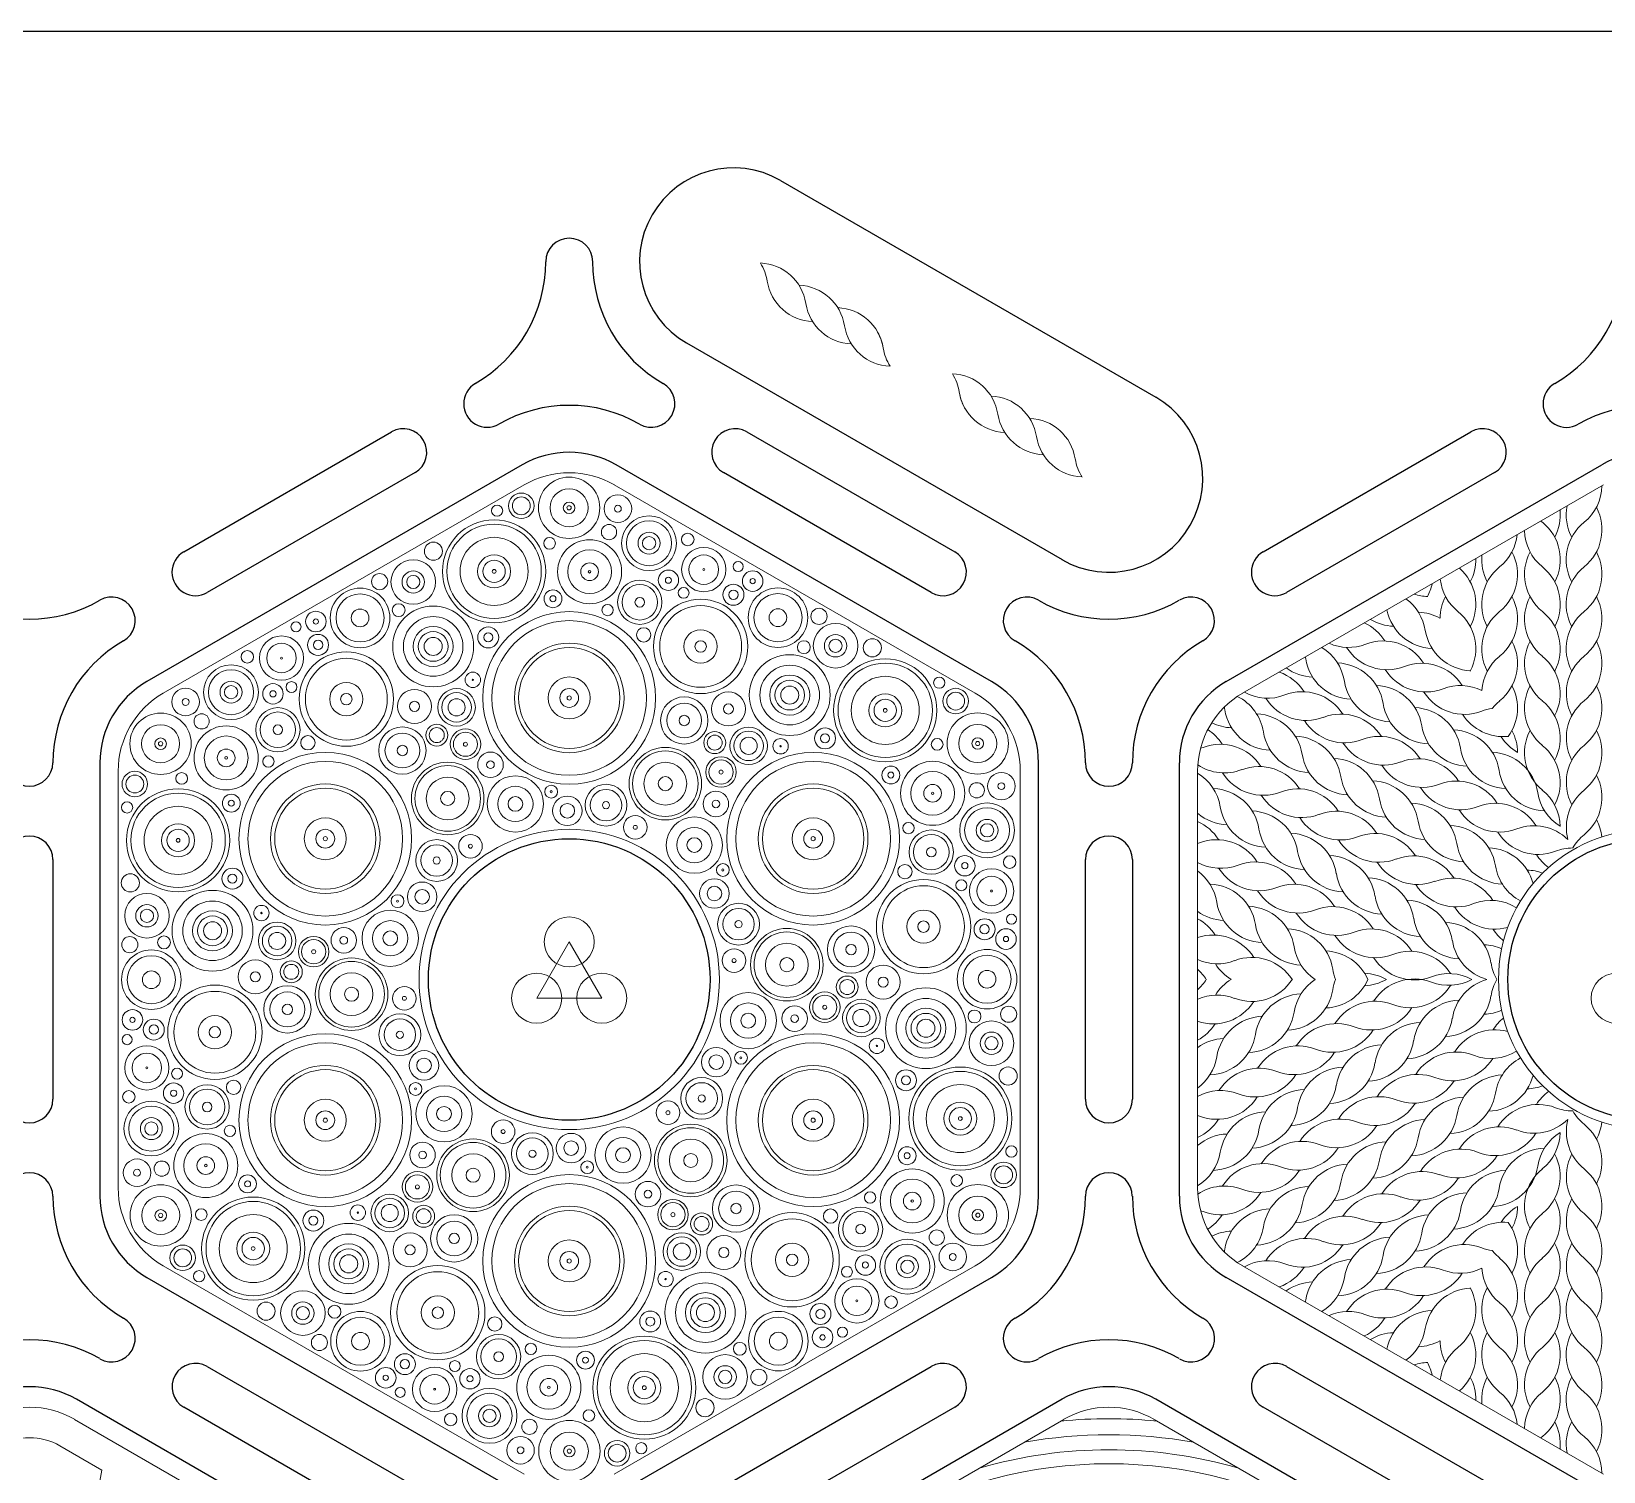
# Model space of a CAD drawing. Header units: millimetres. Extents: x -446 to 815, y -612 to 225.
# Drawn here: x -43 to 82.6, y 110.1 to 225.2 of the extents above; entities that cross this region are included whole.
import ezdxf

# ---------------------------------------------------------------- set-up
doc = ezdxf.new("R2010")
doc.units = ezdxf.units.MM
doc.layers.get('0').update_dxf_attribs({"color": 1, "true_color": 0xff0000})
doc.layers.add('Vector Engrave', color=5, linetype='Continuous', lineweight=0, true_color=0x0000ff)

msp = doc.modelspace()

# ---------------------------------------------------------------- linework, layer by layer
for p, q in [((112.68, 225.17), (-112.68, 225.17)), ((16.88, 213.26), (46.87, 195.94)), ((9.38, 200.27), (39.38, 182.95)), ((-30.8, 183.57), (-14.2, 193.15)), ((14.2, 193.15), (30.8, 183.57)), ((55.45, 183.57), (72.05, 193.15)), ((-3.75, 190.53), (-33.75, 173.21)), ((-12.32, 189.9), (-28.93, 180.32)), ((33.75, 173.21), (3.75, 190.53)), ((28.93, 180.32), (12.32, 189.9)), ((52.5, 173.21), (82.5, 190.53)), ((73.93, 189.9), (57.32, 180.32)), ((-37.5, 166.71), (-37.5, 132.07)), ((37.5, 132.07), (37.5, 166.71)), ((48.75, 132.07), (48.75, 166.71)), ((-41.25, 158.97), (-41.25, 139.81)), ((41.25, 139.81), (41.25, 158.97)), ((45, 158.97), (45, 139.81)), ((-33.75, 125.57), (-3.75, 108.25)), ((3.75, 108.25), (33.75, 125.57)), ((82.5, 108.25), (52.5, 125.57)), ((-28.93, 118.46), (-12.32, 108.87)), ((12.32, 108.87), (28.93, 118.46)), ((57.32, 118.46), (73.93, 108.87)), ((-9.37, 98.51), (-39.38, 115.83)), ((39.38, 115.83), (9.38, 98.51)), ((76.88, 98.51), (46.87, 115.83)), ((-14.2, 105.63), (-30.8, 115.21)), ((30.8, 115.21), (14.2, 105.63)), ((72.05, 105.63), (55.45, 115.21))]:
    msp.add_line(p, q)
for centre in [(0, 149.39), (86.25, 149.39)]:
    msp.add_circle(centre, 11.25)
for centre, radius, start, end in [((13.12, 206.76), 7.5, 60, 240), ((0, 206.76), 1.88, 0, 180), ((-13.13, 206.76), 11.25, 300, 0), ((13.12, 206.76), 11.25, 180, 240), ((73.12, 206.76), 11.25, 300, 0), ((-6.56, 195.4), 1.87, 120, 300), ((6.56, 195.4), 1.88, 240, 60), ((79.69, 195.4), 1.88, 120, 300), ((0, 184.03), 11.25, 60, 120), ((43.12, 189.44), 7.5, 240, 60), ((86.25, 184.03), 11.25, 60, 120), ((-13.26, 191.53), 1.88, 300, 120), ((13.26, 191.53), 1.88, 60, 240), ((72.99, 191.53), 1.88, 300, 120), ((0, 184.03), 7.5, 60, 120), ((86.25, 184.03), 7.5, 60, 120), ((-29.86, 181.94), 1.88, 120, 300), ((29.86, 181.94), 1.88, 240, 60), ((56.39, 181.94), 1.88, 120, 300), ((-43.13, 189.44), 11.25, 240, 300), ((-36.56, 178.08), 1.88, 300, 120), ((36.56, 178.08), 1.88, 60, 240), ((43.12, 189.44), 11.25, 240, 300), ((49.69, 178.08), 1.87, 300, 120), ((-30, 166.71), 11.25, 120, 180), ((30, 166.71), 11.25, 0, 60), ((56.25, 166.71), 11.25, 120, 180), ((-30, 166.71), 7.5, 120, 180), ((30, 166.71), 7.5, 0, 60), ((56.25, 166.71), 7.5, 120, 180), ((-43.13, 166.71), 1.87, 180, 0), ((43.12, 166.71), 1.88, 180, 0), ((-43.13, 158.97), 1.88, 0, 180), ((43.12, 158.97), 1.88, 0, 180), ((-43.13, 139.81), 1.88, 180, 0), ((43.12, 139.81), 1.88, 180, 0), ((-43.13, 132.07), 1.87, 0, 180), ((43.12, 132.07), 1.87, 0, 180), ((-30, 132.07), 11.25, 180, 240), ((-30, 132.07), 7.5, 180, 240), ((30, 132.07), 7.5, 300, 0), ((30, 132.07), 11.25, 300, 0), ((56.25, 132.07), 11.25, 180, 240), ((56.25, 132.07), 7.5, 180, 240), ((-36.56, 120.7), 1.88, 240, 60), ((36.56, 120.7), 1.88, 120, 300), ((49.69, 120.7), 1.88, 240, 60), ((-43.13, 109.34), 11.25, 60, 120), ((43.12, 109.34), 11.25, 60, 120), ((-29.86, 116.83), 1.88, 60, 240), ((29.86, 116.83), 1.88, 300, 120), ((56.39, 116.83), 1.88, 60, 240), ((-43.13, 109.34), 7.5, 60, 120), ((43.12, 109.34), 7.5, 60, 120)]:
    msp.add_arc(centre, radius, start, end)
at = {"layer": 'Vector Engrave'}
for p, q in [((-32.44, 172.28), (-3.6, 188.92)), ((3.6, 188.92), (32.44, 172.28)), ((82.65, 188.92), (53.81, 172.28)), ((-36.04, 132.74), (-36.04, 166.04)), ((36.04, 166.04), (36.04, 132.74)), ((50.21, 166.04), (50.21, 132.74)), ((0, 152.39), (-2.6, 147.89)), ((2.6, 147.89), (0, 152.39)), ((-2.6, 147.89), (2.6, 147.89)), ((-3.6, 109.86), (-32.44, 126.5)), ((32.44, 126.5), (3.6, 109.86)), ((53.81, 126.5), (82.65, 109.86)), ((-39.52, 114.23), (-10.69, 97.58)), ((10.69, 97.58), (39.52, 114.23)), ((46.73, 114.23), (75.56, 97.58)), ((-37.35, 110.17), (-40.69, 112.1)), ((-38.22, 105.21), (-37.35, 110.17))]:
    msp.add_line(p, q, dxfattribs=at)
for centre, radius in [((-0.01, 187.09), 2.45), ((-0.01, 187.09), 1.52), ((-5.76, 186.86), 0.45), ((-3.83, 187.25), 1.02), ((-3.83, 187.25), 0.713), ((-0.01, 187.09), 0.461), ((-0.01, 187.09), 0.169), ((3.89, 187.02), 1.1), ((3.89, 187.02), 0.274), ((-6, 182.01), 4.12), ((6.38, 184.26), 2.19), ((6.38, 184.26), 1.8), ((-6, 182.01), 3.77), ((-6, 182.01), 2.72), ((-1.57, 184.25), 0.467), ((3.18, 185.15), 0.609), ((6.38, 184.26), 0.877), ((6.38, 184.26), 0.53), ((9.47, 184.56), 0.501), ((-10.85, 183.62), 0.726), ((1.63, 181.98), 2.56), ((1.63, 181.98), 1.75), ((10.75, 182.15), 1.77), ((-12.46, 181.16), 1.78), ((-6, 182.01), 1.32), ((-6, 182.01), 0.89), ((-6, 182.01), 0.15), ((1.63, 181.98), 0.707), ((10.75, 182.15), 1.18), ((10.75, 182.15), 0.0766), ((13.5, 182.39), 0.403), ((-15.15, 181.19), 0.645), ((-12.46, 181.16), 0.894), ((-12.46, 181.16), 0.528), ((1.63, 181.98), 0.103), ((5.64, 179.54), 1.77), ((5.64, 179.54), 1.42), ((7.93, 181.3), 0.814), ((7.93, 181.3), 0.247), ((13.12, 180.14), 0.839), ((14.66, 181.23), 0.822), ((14.66, 181.23), 0.209), ((-16.71, 178.29), 2.38), ((-16.71, 178.29), 1.92), ((-1.3, 179.82), 0.714), ((-1.3, 179.82), 0.241), ((5.64, 179.54), 0.384), ((10.5, 176.01), 3.77), ((9.14, 180.29), 0.436), ((13.12, 180.14), 0.375), ((16.68, 178.31), 2.38), ((16.68, 178.31), 1.92), ((-20.24, 178), 0.822), ((-16.71, 178.29), 0.709), ((-13.63, 178.91), 0.514), ((-10.87, 176.01), 3.23), ((-10.87, 176.01), 2.38), ((0, 171.89), 6.9), ((3.07, 178.92), 0.453), ((10.5, 176.01), 3.27), ((16.68, 178.31), 0.709), ((19.96, 178.41), 0.645), ((-21.83, 177.58), 0.403), ((-20.24, 178), 0.209), ((-10.87, 176.01), 1.6), ((-10.87, 176.01), 1.19), ((-6.47, 176.73), 0.837), ((0, 171.89), 6.18), ((5.95, 176.93), 0.573), ((10.5, 176.01), 1.33), ((21.28, 176.06), 1.78), ((-22.99, 175.08), 1.77), ((-22.99, 175.08), 1.18), ((-20.07, 176.13), 0.839), ((-20.07, 176.13), 0.375), ((-10.87, 176.01), 0.722), ((-6.47, 176.73), 0.36), ((0, 171.89), 4.38), ((0, 171.89), 4.04), ((10.5, 176.01), 0.458), ((18.75, 175.95), 0.514), ((21.28, 176.06), 0.894), ((21.28, 176.06), 0.528), ((24.22, 175.9), 0.726), ((-25.72, 175.18), 0.501), ((-22.99, 175.08), 0.0766), ((-17.81, 171.8), 3.77), ((-17.81, 171.8), 3.27), ((17.62, 172.12), 3.23), ((25.25, 170.9), 4.12), ((25.25, 170.9), 3.77), ((-27.02, 172.35), 2.19), ((-27.02, 172.35), 1.8), ((-7.7, 173.34), 0.614), ((-7.7, 173.34), 0.0555), ((0, 171.89), 1.68), ((17.62, 172.12), 2.38), ((17.62, 172.12), 1.6), ((25.25, 170.9), 2.72), ((29.57, 173.11), 0.45), ((-30.65, 171.57), 1.1), ((-27.02, 172.35), 0.877), ((-27.02, 172.35), 0.53), ((-23.67, 172.22), 0.814), ((-23.67, 172.22), 0.247), ((-22.19, 172.76), 0.436), ((-17.81, 171.8), 1.33), ((-17.81, 171.8), 0.458), ((-12.36, 171.22), 1.36), ((-9, 171.14), 1.5), ((-9, 171.14), 1.18), ((0, 171.89), 0.75), ((12.72, 171.01), 1.36), ((17.62, 172.12), 1.19), ((17.62, 172.12), 0.722), ((25.25, 170.9), 1.32), ((30.88, 171.64), 1.02), ((30.88, 171.64), 0.713), ((-30.65, 171.57), 0.274), ((-23.28, 169.35), 1.77), ((-12.36, 171.22), 0.404), ((-9, 171.14), 0.685), ((0, 171.89), 0.168), ((9.19, 170.09), 1.89), ((9.19, 170.09), 1.39), ((12.72, 171.01), 0.404), ((25.25, 170.9), 0.89), ((25.25, 170.9), 0.15), ((-32.65, 168.23), 2.45), ((-32.65, 168.23), 1.52), ((-29.37, 170.02), 0.609), ((-27.41, 167.1), 2.56), ((-23.28, 169.35), 1.42), ((-23.28, 169.35), 0.384), ((-13.33, 167.69), 1.89), ((-10.58, 168.92), 0.878), ((9.19, 170.09), 0.416), ((32.64, 168.25), 2.45), ((32.64, 168.25), 1.52), ((-32.65, 168.23), 0.461), ((-32.65, 168.23), 0.169), ((-27.41, 167.1), 1.75), ((-20.88, 168.31), 0.573), ((-13.33, 167.69), 1.39), ((-10.58, 168.92), 0.597), ((-8.29, 168.19), 1.22), ((-8.29, 168.19), 0.964), ((-8.29, 168.19), 0.161), ((11.63, 168.32), 0.878), ((11.63, 168.32), 0.597), ((14.34, 168.06), 1.5), ((14.34, 168.06), 1.18), ((14.34, 168.06), 0.685), ((16.89, 168.03), 0.614), ((20.44, 168.66), 0.837), ((20.44, 168.66), 0.36), ((29.4, 168.18), 0.467), ((32.64, 168.25), 0.461), ((32.64, 168.25), 0.169), ((-27.41, 167.1), 0.707), ((-27.41, 167.1), 0.103), ((-19.49, 160.64), 6.9), ((-24.04, 166.81), 0.453), ((-13.33, 167.69), 0.416), ((-6.29, 166.55), 1.02), ((7.68, 165.04), 2.9), ((7.68, 165.04), 2.62), ((12.13, 165.97), 1.22), ((19.49, 160.64), 6.9), ((16.89, 168.03), 0.0555), ((-34.71, 165.01), 1.02), ((-30.97, 165.46), 0.467), ((-19.49, 160.64), 6.18), ((-9.71, 163.86), 2.9), ((-9.71, 163.86), 2.62), ((-6.29, 166.55), 0.306), ((7.68, 165.04), 1.71), ((12.13, 165.97), 0.964), ((12.13, 165.97), 0.161), ((19.49, 160.64), 6.18), ((25.7, 165.73), 0.714), ((25.7, 165.73), 0.241), ((29.04, 164.27), 2.56), ((29.04, 164.27), 1.75), ((34.53, 164.84), 1.1), ((-34.71, 165.01), 0.713), ((-31.25, 160.51), 4.12), ((-19.49, 160.64), 4.38), ((-19.49, 160.64), 4.04), ((-9.71, 163.86), 1.71), ((-4.3, 163.42), 2.25), ((-4.3, 163.42), 1.41), ((-1.44, 164.4), 0.513), ((2.94, 163.32), 1.67), ((2.94, 163.32), 1.26), ((7.68, 165.04), 0.562), ((19.49, 160.64), 4.38), ((19.49, 160.64), 4.04), ((29.04, 164.27), 0.707), ((32.56, 164.51), 0.609), ((34.53, 164.84), 0.274), ((-35.33, 163.14), 0.45), ((-31.25, 160.51), 3.77), ((-27, 163.48), 0.714), ((-27, 163.48), 0.241), ((-9.71, 163.86), 0.562), ((-4.3, 163.42), 0.591), ((-1.44, 164.4), 0.0828), ((-0.15, 162.87), 1.18), ((-0.15, 162.87), 0.583), ((2.94, 163.32), 0.286), ((11.72, 163.42), 1.02), ((11.72, 163.42), 0.306), ((29.04, 164.27), 0.103), ((33.39, 161.31), 2.19), ((-31.25, 160.51), 2.72), ((-19.49, 160.64), 1.68), ((5.28, 161.55), 0.942), ((10, 160.13), 2.25), ((19.49, 160.64), 1.68), ((33.39, 161.31), 1.8), ((33.39, 161.31), 0.877), ((-31.25, 160.51), 1.32), ((-31.25, 160.51), 0.89), ((-19.49, 160.64), 0.75), ((-19.49, 160.64), 0.168), ((0, 149.39), 12), ((-7.89, 160.04), 0.942), ((5.28, 161.55), 0.158), ((10, 160.13), 1.41), ((19.49, 160.64), 0.75), ((19.49, 160.64), 0.168), ((27.11, 161.49), 0.453), ((28.93, 159.57), 1.77), ((28.93, 159.57), 1.42), ((33.39, 161.31), 0.53), ((86.25, 149.39), 12), ((-31.25, 160.51), 0.15), ((-10.59, 158.9), 1.67), ((-10.59, 158.9), 1.26), ((-7.89, 160.04), 0.158), ((10, 160.13), 0.591), ((28.93, 159.57), 0.384), ((-26.91, 157.45), 0.837), ((-10.59, 158.9), 0.286), ((12.28, 158.14), 0.513), ((26.82, 158.01), 0.573), ((31.61, 158.48), 0.814), ((31.61, 158.48), 0.247), ((35.19, 158.77), 0.501), ((-35.07, 157.11), 0.726), ((-26.91, 157.45), 0.36), ((-11.75, 156), 1.18), ((11.6, 156.26), 1.18), ((12.28, 158.14), 0.0828), ((28.31, 153.61), 3.77), ((31.33, 156.92), 0.436), ((33.75, 156.46), 1.77), ((33.75, 156.46), 1.18), ((-33.74, 154.48), 1.78), ((-28.5, 153.28), 3.23), ((-13.72, 155.65), 0.513), ((-11.75, 156), 0.583), ((11.6, 156.26), 0.583), ((28.31, 153.61), 3.27), ((33.75, 156.46), 0.0766), ((-33.74, 154.48), 0.894), ((-33.74, 154.48), 0.528), ((-28.5, 153.28), 2.38), ((-28.5, 153.28), 1.6), ((-24.59, 154.7), 0.614), ((-24.59, 154.7), 0.0555), ((-14.3, 152.68), 2.25), ((-13.72, 155.65), 0.0828), ((13.53, 153.81), 1.67), ((13.53, 153.81), 1.26), ((28.31, 153.61), 1.33), ((35.33, 154.2), 0.403), ((-28.5, 153.28), 1.19), ((-28.5, 153.28), 0.722), ((-23.34, 152.47), 1.5), ((-23.34, 152.47), 1.18), ((-18.01, 152.52), 1.02), ((-14.3, 152.68), 1.41), ((-14.3, 152.68), 0.591), ((0, 152.39), 2), ((13.53, 153.81), 0.286), ((17.39, 150.57), 2.9), ((22.52, 151.78), 1.89), ((28.31, 153.61), 0.458), ((33.19, 153.4), 0.839), ((33.19, 153.4), 0.375), ((34.9, 152.62), 0.822), ((-35.11, 152.17), 0.645), ((-32.38, 152.35), 0.514), ((-23.34, 152.47), 0.685), ((-20.42, 151.61), 1.22), ((-20.42, 151.61), 0.964), ((-18.01, 152.52), 0.306), ((17.39, 150.57), 2.62), ((17.39, 150.57), 1.71), ((22.52, 151.78), 1.39), ((22.52, 151.78), 0.416), ((34.9, 152.62), 0.209), ((-33.39, 149.37), 2.38), ((-33.39, 149.37), 1.92), ((-25.08, 149.6), 1.36), ((-22.21, 150), 0.878), ((-20.42, 151.61), 0.161), ((-17.39, 148.21), 2.9), ((-17.39, 148.21), 2.62), ((13.17, 150.9), 0.942), ((13.17, 150.9), 0.158), ((17.39, 150.57), 0.562), ((33.39, 149.41), 2.38), ((33.39, 149.41), 1.92), ((-33.39, 149.37), 0.709), ((-25.08, 149.6), 0.404), ((-22.21, 150), 0.597), ((-17.39, 148.21), 1.71), ((-2.6, 147.89), 2), ((2.6, 147.89), 2), ((22.21, 148.78), 0.878), ((25.08, 149.18), 1.36), ((25.08, 149.18), 0.404), ((33.39, 149.41), 0.709), ((83.65, 147.89), 2), ((-28.31, 145.17), 3.77), ((-28.31, 145.17), 3.27), ((-22.52, 147), 1.89), ((-22.52, 147), 1.39), ((-17.39, 148.21), 0.562), ((-13.17, 147.88), 0.942), ((14.3, 146.1), 2.25), ((20.42, 147.17), 1.22), ((22.21, 148.78), 0.597), ((28.5, 145.49), 3.23), ((-34.9, 146.16), 0.822), ((-22.52, 147), 0.416), ((-13.17, 147.88), 0.158), ((14.3, 146.1), 1.41), ((18.01, 146.26), 1.02), ((20.42, 147.17), 0.964), ((20.42, 147.17), 0.161), ((23.34, 146.31), 1.5), ((23.34, 146.31), 1.18), ((23.34, 146.31), 0.685), ((28.5, 145.49), 2.38), ((28.5, 145.49), 1.6), ((35.11, 146.61), 0.645), ((-34.9, 146.16), 0.209), ((-33.19, 145.38), 0.839), ((-33.19, 145.38), 0.375), ((-28.31, 145.17), 1.33), ((-13.53, 144.97), 1.67), ((-13.53, 144.97), 1.26), ((14.3, 146.1), 0.591), ((18.01, 146.26), 0.306), ((28.5, 145.49), 1.19), ((28.5, 145.49), 0.722), ((32.38, 146.43), 0.514), ((33.74, 144.29), 1.78), ((-35.33, 144.58), 0.403), ((-28.31, 145.17), 0.458), ((-19.49, 138.14), 6.9), ((-13.53, 144.97), 0.286), ((19.49, 138.14), 6.9), ((24.59, 144.08), 0.614), ((33.74, 144.29), 0.894), ((33.74, 144.29), 0.528), ((-33.75, 142.32), 1.77), ((-33.75, 142.32), 1.18), ((-19.49, 138.14), 6.18), ((-11.6, 142.52), 1.18), ((11.75, 142.78), 1.18), ((11.75, 142.78), 0.583), ((13.72, 143.13), 0.513), ((19.49, 138.14), 6.18), ((13.72, 143.13), 0.0828), ((24.59, 144.08), 0.0555), ((-33.75, 142.32), 0.0766), ((-31.33, 141.86), 0.436), ((-19.49, 138.14), 4.38), ((-19.49, 138.14), 4.04), ((-11.6, 142.52), 0.583), ((19.49, 138.14), 4.38), ((19.49, 138.14), 4.04), ((26.91, 141.33), 0.837), ((31.25, 138.27), 4.12), ((31.25, 138.27), 3.77), ((35.07, 141.67), 0.726), ((-31.61, 140.3), 0.814), ((-28.93, 139.2), 1.77), ((-26.82, 140.77), 0.573), ((-12.28, 140.64), 0.513), ((-12.28, 140.64), 0.0828), ((-10, 138.65), 2.25), ((10.59, 139.88), 1.67), ((10.59, 139.88), 1.26), ((26.91, 141.33), 0.36), ((31.25, 138.27), 2.72), ((-35.19, 140.01), 0.501), ((-33.39, 137.47), 2.19), ((-31.61, 140.3), 0.247), ((-28.93, 139.2), 1.42), ((-28.93, 139.2), 0.384), ((-19.49, 138.14), 1.68), ((-10, 138.65), 1.41), ((7.89, 138.74), 0.942), ((10.59, 139.88), 0.286), ((19.49, 138.14), 1.68), ((31.25, 138.27), 1.32), ((-33.39, 137.47), 1.8), ((-33.39, 137.47), 0.877), ((-19.49, 138.14), 0.75), ((-19.49, 138.14), 0.168), ((-10, 138.65), 0.591), ((7.89, 138.74), 0.158), ((19.49, 138.14), 0.75), ((19.49, 138.14), 0.168), ((31.25, 138.27), 0.89), ((31.25, 138.27), 0.15), ((-33.39, 137.47), 0.53), ((-29.04, 134.51), 2.56), ((-27.11, 137.28), 0.453), ((-5.28, 137.23), 0.942), ((-5.28, 137.23), 0.158), ((-2.94, 135.46), 1.67), ((0.15, 135.91), 1.18), ((4.3, 135.35), 2.25), ((9.71, 134.92), 2.9), ((9.71, 134.92), 2.62), ((-29.04, 134.51), 1.75), ((-11.72, 135.36), 1.02), ((-7.68, 133.74), 2.9), ((-7.68, 133.74), 2.62), ((-2.94, 135.46), 1.26), ((-2.94, 135.46), 0.286), ((0.15, 135.91), 0.583), ((4.3, 135.35), 1.41), ((4.3, 135.35), 0.591), ((9.71, 134.92), 1.71), ((27, 135.3), 0.714), ((35.33, 135.64), 0.45), ((-34.53, 133.94), 1.1), ((-32.56, 134.27), 0.609), ((-29.04, 134.51), 0.707), ((-29.04, 134.51), 0.103), ((-11.72, 135.36), 0.306), ((-7.68, 133.74), 1.71), ((1.44, 134.38), 0.513), ((1.44, 134.38), 0.0828), ((9.71, 134.92), 0.562), ((27, 135.3), 0.241), ((34.71, 133.77), 1.02), ((34.71, 133.77), 0.713), ((-34.53, 133.94), 0.274), ((-25.7, 133.05), 0.714), ((-25.7, 133.05), 0.241), ((-12.13, 132.81), 1.22), ((-12.13, 132.81), 0.964), ((-7.68, 133.74), 0.562), ((0, 126.89), 6.9), ((6.29, 132.23), 1.02), ((27.41, 131.68), 2.56), ((27.41, 131.68), 1.75), ((30.97, 133.32), 0.467), ((-32.64, 130.53), 2.45), ((-32.64, 130.53), 1.52), ((-25.25, 127.88), 4.12), ((-14.34, 130.72), 1.5), ((-14.34, 130.72), 1.18), ((-12.13, 132.81), 0.161), ((0, 126.89), 6.18), ((6.29, 132.23), 0.306), ((13.33, 131.08), 1.89), ((13.33, 131.08), 1.39), ((24.04, 131.96), 0.453), ((27.41, 131.68), 0.707), ((32.65, 130.55), 2.45), ((32.65, 130.55), 1.52), ((-32.64, 130.53), 0.461), ((-32.64, 130.53), 0.169), ((-29.4, 130.6), 0.467), ((-25.25, 127.88), 3.77), ((-20.44, 130.12), 0.837), ((-16.89, 130.75), 0.614), ((-16.89, 130.75), 0.0555), ((-14.34, 130.72), 0.685), ((-11.63, 130.46), 0.878), ((-11.63, 130.46), 0.597), ((0, 126.89), 4.38), ((0, 126.89), 4.04), ((8.29, 130.59), 1.22), ((8.29, 130.59), 0.964), ((8.29, 130.59), 0.161), ((10.58, 129.85), 0.878), ((13.33, 131.08), 0.416), ((17.81, 126.98), 3.77), ((20.88, 130.47), 0.573), ((23.28, 129.43), 1.77), ((23.28, 129.43), 1.42), ((27.41, 131.68), 0.103), ((32.65, 130.55), 0.461), ((32.65, 130.55), 0.169), ((-25.25, 127.88), 2.72), ((-17.62, 126.66), 3.23), ((-20.44, 130.12), 0.36), ((-9.19, 128.69), 1.89), ((-9.19, 128.69), 1.39), ((10.58, 129.85), 0.597), ((17.81, 126.98), 3.27), ((23.28, 129.43), 0.384), ((-30.88, 127.14), 1.02), ((-25.25, 127.88), 1.32), ((-25.25, 127.88), 0.89), ((-17.62, 126.66), 2.38), ((-17.62, 126.66), 1.6), ((-12.72, 127.77), 1.36), ((-12.72, 127.77), 0.404), ((-9.19, 128.69), 0.416), ((0, 126.89), 1.68), ((9, 127.64), 1.5), ((9, 127.64), 1.18), ((9, 127.64), 0.685), ((12.36, 127.56), 1.36), ((17.81, 126.98), 1.33), ((27.02, 126.43), 2.19), ((27.02, 126.43), 1.8), ((29.37, 128.76), 0.609), ((30.65, 127.21), 1.1), ((-30.88, 127.14), 0.713), ((-25.25, 127.88), 0.15), ((-17.62, 126.66), 1.19), ((-17.62, 126.66), 0.722), ((0, 126.89), 0.75), ((0, 126.89), 0.168), ((12.36, 127.56), 0.404), ((17.81, 126.98), 0.458), ((23.67, 126.56), 0.814), ((27.02, 126.43), 0.877), ((27.02, 126.43), 0.53), ((30.65, 127.21), 0.274), ((-29.57, 125.67), 0.45), ((-10.5, 122.76), 3.77), ((-10.5, 122.76), 3.27), ((7.7, 125.44), 0.614), ((10.88, 122.76), 3.23), ((22.19, 126.02), 0.436), ((23.67, 126.56), 0.247), ((-21.28, 122.72), 1.78), ((7.7, 125.44), 0.0555), ((10.88, 122.76), 2.38), ((10.88, 122.76), 1.6), ((22.99, 123.7), 1.77), ((22.99, 123.7), 1.18), ((-24.22, 122.88), 0.726), ((-21.28, 122.72), 0.894), ((-21.28, 122.72), 0.528), ((-18.75, 122.83), 0.514), ((-10.5, 122.76), 1.33), ((-10.5, 122.76), 0.458), ((10.88, 122.76), 1.19), ((10.88, 122.76), 0.722), ((20.07, 122.65), 0.839), ((22.99, 123.7), 0.0766), ((25.72, 123.6), 0.501), ((-16.68, 120.47), 2.38), ((-16.68, 120.47), 1.92), ((-5.95, 121.85), 0.573), ((6.47, 122.05), 0.837), ((6.47, 122.05), 0.36), ((16.71, 120.48), 2.38), ((16.71, 120.48), 1.92), ((20.07, 122.65), 0.375), ((-19.96, 120.37), 0.645), ((-16.68, 120.47), 0.709), ((-5.64, 119.24), 1.77), ((-5.64, 119.24), 1.42), ((6, 116.76), 4.12), ((16.71, 120.48), 0.709), ((20.24, 120.78), 0.822), ((20.24, 120.78), 0.209), ((21.83, 121.2), 0.403), ((-13.13, 118.64), 0.839), ((-5.64, 119.24), 0.384), ((-1.63, 116.79), 2.56), ((-3.07, 119.86), 0.453), ((1.3, 118.96), 0.714), ((6, 116.76), 3.77), ((6, 116.76), 2.72), ((12.46, 117.62), 1.78), ((13.63, 119.87), 0.514), ((-14.66, 117.55), 0.822), ((-13.13, 118.64), 0.375), ((-10.75, 116.63), 1.77), ((-9.14, 118.49), 0.436), ((-7.93, 117.47), 0.814), ((-1.63, 116.79), 1.75), ((1.3, 118.96), 0.241), ((6, 116.76), 1.32), ((12.46, 117.62), 0.894), ((12.46, 117.62), 0.528), ((15.15, 117.59), 0.645), ((-14.66, 117.55), 0.209), ((-10.75, 116.63), 1.18), ((-7.93, 117.47), 0.247), ((-1.63, 116.79), 0.707), ((-1.63, 116.79), 0.103), ((6, 116.76), 0.89), ((6, 116.76), 0.15), ((-13.5, 116.39), 0.403), ((-10.75, 116.63), 0.0766), ((-6.37, 114.51), 2.19), ((-6.37, 114.51), 1.8), ((10.85, 115.16), 0.726), ((-9.47, 114.22), 0.501), ((-6.37, 114.51), 0.877), ((-6.37, 114.51), 0.53), ((1.57, 114.53), 0.467), ((-3.18, 113.63), 0.609), ((0.01, 111.69), 2.45), ((0.01, 111.69), 1.52), ((-3.89, 111.76), 1.1), ((-3.89, 111.76), 0.274), ((0.01, 111.69), 0.461), ((0.01, 111.69), 0.169), ((3.83, 111.52), 1.02), ((3.83, 111.52), 0.713), ((5.76, 111.92), 0.45)]:
    msp.add_circle(centre, radius, dxfattribs=at)
for centre, radius, start, end in [((15.13, 202.84), 3.82, 8.7546, 87.8218), ((12.04, 204.62), 3.82, 8.7546, 32.1983), ((19.6, 205.79), 3.82, 188.7546, 267.8218), ((18.22, 201.06), 3.82, 8.7546, 87.8218), ((22.69, 204), 3.82, 188.7546, 267.8218), ((21.31, 199.27), 3.82, 8.7546, 87.8218), ((25.78, 202.22), 3.82, 188.7546, 267.8218), ((21.31, 199.27), 3.82, 8.7546, 32.1983), ((28.87, 200.44), 3.82, 188.7546, 212.1983), ((30.47, 193.99), 3.82, 8.7546, 87.8218), ((27.38, 195.77), 3.82, 8.7546, 32.1983), ((34.94, 196.93), 3.82, 188.7546, 267.8218), ((34.94, 196.93), 3.82, 188.7546, 212.1983), ((33.56, 192.2), 3.82, 8.7546, 87.8218), ((38.03, 195.15), 3.82, 188.7546, 267.8218), ((36.65, 190.42), 3.82, 8.7546, 87.8218), ((41.12, 193.37), 3.82, 188.7546, 267.8218), ((44.21, 191.58), 3.82, 188.7546, 212.1983), ((0, 182.68), 7.21, 60, 120), ((78.7, 188.91), 3.82, 308.7546, 359.0608), ((83.48, 186.52), 3.82, 169.1281, 207.8218), ((80.15, 188.91), 3.82, 228.8918, 231.2454), ((75.37, 182.95), 3.82, 332.1782, 51.2454), ((75.37, 186.52), 3.82, 332.1782, 5.9776), ((83.48, 182.95), 3.82, 128.7546, 207.8218), ((78.7, 185.35), 3.82, 308.7546, 27.8218), ((71.95, 185.35), 3.82, 308.7546, 353.9293), ((80.15, 185.35), 3.82, 181.0363, 231.2454), ((71.95, 181.78), 3.82, 308.7546, 27.8218), ((80.15, 181.78), 3.82, 152.1782, 231.2454), ((78.7, 181.78), 3.82, 308.7546, 27.8218), ((68.62, 179.38), 3.82, 332.1782, 49.0337), ((68.62, 182.95), 3.82, 332.1782, 1.1896), ((76.73, 182.95), 3.82, 174.5696, 207.8218), ((76.73, 179.38), 3.82, 128.7546, 207.8218), ((75.37, 179.38), 3.82, 332.1782, 51.2454), ((83.48, 179.38), 3.82, 128.7546, 207.8218), ((65.2, 181.78), 3.82, 332.1852, 348.4373), ((73.4, 181.78), 3.82, 185.8306, 231.2454), ((64.62, 176.71), 3.82, 8.7546, 54.1694), ((68.73, 183.82), 3.82, 251.5627, 267.8148), ((65.2, 178.21), 3.82, 27.5472, 27.8218), ((71.81, 182.03), 3.82, 212.1782, 212.4528), ((73.4, 178.21), 3.82, 152.1782, 179.194), ((71.95, 178.21), 3.82, 308.7546, 27.8218), ((80.15, 178.21), 3.82, 152.1782, 231.2454), ((78.7, 178.21), 3.82, 308.7546, 27.8218), ((69.09, 179.66), 3.82, 190.9663, 267.8218), ((67.71, 174.93), 3.82, 60.806, 87.8218), ((68.62, 175.82), 3.82, 332.1782, 51.2454), ((76.73, 175.82), 3.82, 128.7546, 207.8218), ((75.37, 175.82), 3.82, 332.1782, 51.2454), ((83.48, 175.82), 3.82, 128.7546, 207.8218), ((61.94, 174.41), 3.82, 32.1782, 65.4304), ((66, 181.44), 3.82, 238.8104, 267.8218), ((72.18, 177.88), 3.82, 188.7546, 267.8218), ((58.16, 172.65), 3.82, 8.7546, 58.9637), ((62.26, 179.75), 3.82, 246.0707, 291.2454), ((65.35, 177.97), 3.82, 212.1782, 291.2454), ((65.03, 172.63), 3.82, 32.1782, 111.2454), ((71.95, 174.64), 3.82, 308.7546, 27.8218), ((80.15, 174.64), 3.82, 152.1782, 231.2454), ((78.7, 174.64), 3.82, 308.7546, 27.8218), ((55.07, 174.43), 3.82, 8.7546, 11.1082), ((62.63, 175.6), 3.82, 188.7546, 267.8218), ((61.25, 170.87), 3.82, 8.7546, 87.8218), ((68.12, 170.84), 3.82, 32.1782, 111.2454), ((76.74, 172.25), 3.82, 128.7546, 176.5611), ((75.36, 172.25), 3.82, 332.1782, 51.2454), ((83.49, 172.25), 3.82, 128.7546, 207.8218), ((55.48, 170.35), 3.82, 32.1782, 70.8719), ((59.54, 177.38), 3.82, 234.0224, 267.8218), ((68.44, 176.19), 3.82, 212.1782, 291.2454), ((-28.83, 166.04), 7.21, 120, 180), ((28.83, 166.04), 7.21, 0, 60), ((57.42, 166.04), 7.21, 120, 180), ((55.8, 175.69), 3.82, 240.9392, 291.2454), ((58.57, 168.57), 3.82, 32.1782, 111.2454), ((65.72, 173.81), 3.82, 188.7546, 267.8218), ((64.34, 169.08), 3.82, 8.7546, 87.8218), ((71.53, 174.4), 3.82, 212.1782, 291.2454), ((71.21, 169.06), 3.82, 63.4389, 111.2454), ((71.95, 171.08), 3.82, 323.7523, 27.8218), ((80.15, 171.08), 3.82, 152.1782, 231.2454), ((78.7, 171.08), 3.82, 308.7546, 27.8218), ((48.61, 170.37), 3.82, 8.7546, 11.8879), ((56.16, 171.53), 3.82, 188.7546, 267.8218), ((51.69, 168.59), 3.82, 8.7546, 63.6785), ((58.89, 173.91), 3.82, 212.1782, 291.2454), ((68.81, 172.03), 3.82, 188.7546, 267.8218), ((67.43, 167.3), 3.82, 8.7546, 87.8218), ((74.3, 167.28), 3.82, 98.4047, 111.2454), ((76.74, 168.68), 3.82, 128.7546, 141.5953), ((75.36, 168.68), 3.82, 332.1782, 51.2454), ((83.49, 168.68), 3.82, 128.7546, 207.8218), ((53.07, 173.32), 3.82, 243.0436, 267.8218), ((54.78, 166.8), 3.82, 8.7546, 87.8218), ((61.98, 172.12), 3.82, 212.1782, 291.2454), ((61.66, 166.78), 3.82, 32.1782, 111.2454), ((71.9, 170.25), 3.82, 188.7546, 267.8218), ((74.62, 172.62), 3.82, 212.1782, 276.2477), ((48.94, 166.16), 3.82, 32.1782, 56.9564), ((59.25, 169.75), 3.82, 188.7546, 267.8218), ((57.87, 165.02), 3.82, 8.7546, 87.8218), ((64.75, 165), 3.82, 32.1782, 111.2454), ((70.52, 165.52), 3.82, 8.7546, 87.8218), ((77.71, 170.83), 3.82, 212.1782, 239.6331), ((71.95, 167.51), 3.82, 0.3669, 27.8218), ((80.15, 167.51), 3.82, 152.1782, 231.2454), ((78.7, 167.51), 3.82, 308.7546, 27.8218), ((49.26, 171.5), 3.82, 288.1121, 291.2454), ((52.03, 164.37), 3.82, 32.1782, 111.2454), ((62.34, 167.97), 3.82, 188.7546, 267.8218), ((65.06, 170.34), 3.82, 212.1782, 291.2454), ((74.98, 168.46), 3.82, 188.7546, 267.8218), ((73.61, 163.73), 3.82, 8.7546, 87.8218), ((75.36, 165.12), 3.82, 332.1782, 51.2454), ((83.49, 165.12), 3.82, 128.7546, 207.8218), ((48.24, 162.61), 3.82, 8.7546, 59.0608), ((52.35, 169.72), 3.82, 236.3215, 291.2454), ((55.44, 167.93), 3.82, 212.1782, 291.2454), ((55.12, 162.59), 3.82, 32.1782, 111.2454), ((60.96, 163.24), 3.82, 8.7546, 87.8218), ((68.15, 168.56), 3.82, 212.1782, 291.2454), ((67.83, 163.21), 3.82, 32.1782, 111.2454), ((78.07, 166.68), 3.82, 188.7546, 267.8218), ((51.33, 160.83), 3.82, 8.7546, 87.8218), ((58.21, 160.81), 3.82, 32.1782, 111.2454), ((65.43, 166.18), 3.82, 188.7546, 267.8218), ((64.05, 161.45), 3.82, 8.7546, 87.8218), ((71.24, 166.77), 3.82, 212.1782, 291.2454), ((70.92, 161.43), 3.82, 32.1782, 111.2454), ((78.7, 163.94), 3.82, 308.7546, 27.8218), ((58.53, 166.15), 3.82, 212.1782, 291.2454), ((68.52, 164.4), 3.82, 188.7546, 267.8218), ((67.14, 159.67), 3.82, 8.7546, 87.8218), ((74.01, 159.65), 3.82, 32.1782, 111.2454), ((81.16, 164.9), 3.82, 188.7546, 238.8193), ((75.36, 161.55), 3.82, 1.1807, 51.2454), ((83.49, 161.55), 3.82, 128.7546, 194.6547), ((52.71, 165.56), 3.82, 229.1281, 267.8218), ((55.8, 163.77), 3.82, 188.7546, 267.8218), ((54.42, 159.04), 3.82, 8.7546, 87.8218), ((61.61, 164.36), 3.82, 212.1782, 291.2454), ((61.3, 159.02), 3.82, 32.1782, 111.2454), ((74.33, 164.99), 3.82, 212.1782, 291.2454), ((78.7, 160.38), 3.82, 6.2106, 27.8218), ((48.65, 158.53), 3.82, 32.1782, 65.9776), ((58.89, 161.99), 3.82, 188.7546, 267.8218), ((57.51, 157.26), 3.82, 8.7546, 87.8218), ((64.38, 157.24), 3.82, 32.1782, 111.2454), ((71.61, 162.62), 3.82, 188.7546, 267.8218), ((70.23, 157.89), 3.82, 8.7546, 87.8218), ((77.42, 163.2), 3.82, 212.1782, 291.2454), ((77.1, 157.86), 3.82, 45.3453, 111.2454), ((83.49, 157.98), 3.82, 128.7546, 149.8627), ((48.97, 163.87), 3.82, 288.8918, 291.2454), ((51.74, 156.74), 3.82, 32.1782, 111.2454), ((61.98, 160.21), 3.82, 188.7546, 267.8218), ((64.7, 162.58), 3.82, 212.1782, 291.2454), ((74.7, 160.83), 3.82, 188.7546, 267.8218), ((73.32, 156.1), 3.82, 14.4985, 87.8218), ((80.19, 156.08), 3.82, 90.1373, 111.2454), ((52.06, 162.09), 3.82, 241.0363, 291.2454), ((54.83, 154.96), 3.82, 32.1782, 111.2454), ((60.6, 155.48), 3.82, 8.7546, 87.8218), ((67.79, 160.8), 3.82, 212.1782, 291.2454), ((67.47, 155.45), 3.82, 32.1782, 111.2454), ((77.79, 159.05), 3.82, 188.7546, 242.4384), ((80.51, 161.42), 3.82, 212.1782, 233.7894), ((47.96, 154.98), 3.82, 8.7546, 53.9293), ((55.15, 160.3), 3.82, 212.1782, 291.2454), ((65.07, 158.43), 3.82, 188.7546, 267.8218), ((63.69, 153.7), 3.82, 8.7546, 87.8218), ((70.56, 153.67), 3.82, 32.1782, 111.2454), ((76.41, 154.32), 3.82, 69.0119, 87.8218), ((51.05, 153.2), 3.82, 8.7546, 87.8218), ((58.24, 158.52), 3.82, 212.1782, 291.2454), ((57.92, 153.18), 3.82, 32.1782, 111.2454), ((68.16, 156.64), 3.82, 188.7546, 267.8218), ((70.88, 159.01), 3.82, 212.1782, 291.2454), ((52.43, 157.93), 3.82, 234.5696, 267.8218), ((55.52, 156.15), 3.82, 188.7546, 267.8218), ((54.14, 151.42), 3.82, 8.7546, 87.8218), ((61.33, 156.73), 3.82, 212.1782, 291.2454), ((61.01, 151.39), 3.82, 32.1782, 111.2454), ((66.78, 151.91), 3.82, 8.7546, 87.8218), ((73.97, 157.23), 3.82, 212.1782, 285.5015), ((73.65, 151.89), 3.82, 57.5616, 111.2454), ((48.37, 150.9), 3.82, 32.1782, 61.1896), ((58.61, 154.36), 3.82, 188.7546, 267.8218), ((57.23, 149.63), 3.82, 8.7546, 87.8218), ((64.1, 149.61), 3.82, 32.1782, 111.2454), ((71.25, 154.86), 3.82, 188.7546, 267.8218), ((69.87, 150.13), 3.82, 8.7546, 87.8218), ((77.06, 155.44), 3.82, 212.1782, 230.9881), ((51.46, 149.12), 3.82, 32.1782, 109.0337), ((61.7, 152.58), 3.82, 188.7546, 236.5611), ((64.42, 154.95), 3.82, 212.1782, 291.2454), ((74.34, 153.08), 3.82, 188.7546, 254.6547), ((72.96, 148.35), 3.82, 66.2106, 87.8218), ((51.78, 154.46), 3.82, 245.8306, 291.2454), ((54.55, 147.33), 3.82, 32.1782, 111.2454), ((60.32, 147.85), 3.82, 23.7523, 87.8218), ((67.51, 153.17), 3.82, 212.1782, 291.2454), ((67.19, 147.82), 3.82, 32.1782, 111.2454), ((47.67, 147.35), 3.82, 32.1852, 48.4373), ((54.86, 152.67), 3.82, 212.1782, 239.194), ((64.78, 150.8), 3.82, 188.7546, 201.5953), ((63.41, 146.07), 3.82, 60.3669, 87.8218), ((70.28, 146.04), 3.82, 61.1807, 111.2454), ((77.43, 151.29), 3.82, 188.7546, 209.8627), ((47.67, 151.43), 3.82, 311.5627, 327.8148), ((50.76, 145.57), 3.82, 87.5472, 87.8218), ((50.76, 153.21), 3.82, 272.1782, 272.4528), ((54.86, 146.11), 3.82, 120.806, 147.8218), ((54.55, 151.45), 3.82, 248.7546, 327.8218), ((58.61, 144.42), 3.82, 92.1782, 171.2454), ((57.23, 149.15), 3.82, 272.1782, 351.2454), ((61.7, 146.2), 3.82, 123.4389, 171.2454), ((60.32, 150.93), 3.82, 272.1782, 336.2477), ((64.78, 147.98), 3.82, 158.4047, 171.2454), ((63.41, 152.71), 3.82, 272.1782, 299.6331), ((67.51, 145.61), 3.82, 68.7546, 147.8218), ((67.19, 150.95), 3.82, 248.7546, 327.8218), ((70.28, 152.74), 3.82, 248.7546, 298.8193), ((74.34, 145.7), 3.82, 105.3453, 171.2454), ((77.43, 147.49), 3.82, 150.1373, 171.2454), ((51.78, 144.32), 3.82, 68.7546, 114.1694), ((51.46, 149.66), 3.82, 250.9663, 327.8218), ((64.42, 143.83), 3.82, 68.7546, 147.8218), ((64.1, 149.17), 3.82, 248.7546, 327.8218), ((71.25, 143.92), 3.82, 92.1782, 171.2454), ((69.87, 148.65), 3.82, 272.1782, 351.2454), ((48.37, 147.88), 3.82, 298.8104, 327.8218), ((55.52, 142.63), 3.82, 92.1782, 171.2454), ((54.14, 147.36), 3.82, 272.1782, 351.2454), ((61.33, 142.04), 3.82, 68.7546, 147.8218), ((68.16, 142.14), 3.82, 92.1782, 171.2454), ((66.78, 146.87), 3.82, 272.1782, 351.2454), ((72.96, 150.43), 3.82, 272.1782, 293.7894), ((77.06, 143.34), 3.82, 129.0119, 147.8218), ((52.43, 140.85), 3.82, 92.1782, 125.4304), ((51.05, 145.58), 3.82, 272.1782, 351.2454), ((61.01, 147.39), 3.82, 248.7546, 327.8218), ((63.69, 145.08), 3.82, 272.1782, 351.2454), ((73.97, 141.55), 3.82, 74.4985, 147.8218), ((47.96, 143.8), 3.82, 306.0707, 351.2454), ((58.24, 140.26), 3.82, 68.7546, 147.8218), ((57.92, 145.6), 3.82, 248.7546, 327.8218), ((65.07, 140.35), 3.82, 92.1782, 171.2454), ((70.88, 139.77), 3.82, 68.7546, 147.8218), ((73.65, 146.89), 3.82, 248.7546, 302.4384), ((55.15, 138.48), 3.82, 68.7546, 147.8218), ((61.98, 138.57), 3.82, 92.1782, 171.2454), ((60.6, 143.3), 3.82, 272.1782, 351.2454), ((70.56, 145.11), 3.82, 248.7546, 327.8218), ((77.79, 139.73), 3.82, 117.5616, 171.2454), ((54.83, 143.82), 3.82, 248.7546, 327.8218), ((57.51, 141.52), 3.82, 272.1782, 351.2454), ((67.79, 137.98), 3.82, 68.7546, 147.8218), ((67.47, 143.32), 3.82, 248.7546, 327.8218), ((74.7, 137.94), 3.82, 92.1782, 171.2454), ((73.32, 142.67), 3.82, 272.1782, 345.5015), ((76.41, 144.46), 3.82, 272.1782, 290.9881), ((52.06, 136.69), 3.82, 68.7546, 118.9637), ((51.74, 142.03), 3.82, 248.7546, 327.8218), ((58.89, 136.79), 3.82, 92.1782, 171.2454), ((64.7, 136.2), 3.82, 68.7546, 147.8218), ((64.38, 141.54), 3.82, 248.7546, 327.8218), ((71.61, 136.16), 3.82, 92.1782, 171.2454), ((70.23, 140.89), 3.82, 272.1782, 351.2454), ((80.51, 137.36), 3.82, 126.2106, 147.8218), ((48.97, 134.91), 3.82, 68.7546, 71.1082), ((48.65, 140.25), 3.82, 294.0224, 327.8218), ((55.8, 135), 3.82, 92.1782, 171.2454), ((54.42, 139.73), 3.82, 272.1782, 351.2454), ((61.61, 134.41), 3.82, 68.7546, 147.8218), ((68.52, 134.38), 3.82, 92.1782, 171.2454), ((67.14, 139.11), 3.82, 272.1782, 351.2454), ((77.42, 135.58), 3.82, 68.7546, 147.8218), ((77.1, 140.92), 3.82, 248.7546, 314.6547), ((80.19, 142.7), 3.82, 248.7546, 269.8627), ((83.49, 137.23), 3.82, 165.3453, 231.2454), ((83.49, 140.8), 3.82, 210.1373, 231.2454), ((52.71, 133.22), 3.82, 92.1782, 130.8719), ((51.33, 137.95), 3.82, 272.1782, 351.2454), ((61.3, 139.76), 3.82, 248.7546, 327.8218), ((74.33, 133.79), 3.82, 68.7546, 147.8218), ((74.01, 139.13), 3.82, 248.7546, 327.8218), ((81.16, 133.88), 3.82, 121.1807, 171.2454), ((75.36, 137.23), 3.82, 308.7546, 358.8193), ((78.7, 134.84), 3.82, 332.1782, 51.2454), ((78.7, 138.4), 3.82, 332.1782, 353.7894), ((58.53, 132.63), 3.82, 68.7546, 147.8218), ((58.21, 137.97), 3.82, 248.7546, 327.8218), ((65.43, 132.6), 3.82, 92.1782, 171.2454), ((64.05, 137.32), 3.82, 272.1782, 351.2454), ((71.24, 132.01), 3.82, 68.7546, 147.8218), ((78.07, 132.1), 3.82, 92.1782, 171.2454), ((48.24, 136.17), 3.82, 300.9392, 351.2454), ((55.44, 130.85), 3.82, 68.7546, 147.8218), ((62.34, 130.81), 3.82, 92.1782, 171.2454), ((60.96, 135.54), 3.82, 272.1782, 351.2454), ((70.92, 137.35), 3.82, 248.7546, 327.8218), ((73.61, 135.05), 3.82, 272.1782, 351.2454), ((75.36, 133.66), 3.82, 308.7546, 27.8218), ((83.49, 133.66), 3.82, 152.1782, 231.2454), ((55.12, 136.19), 3.82, 248.7546, 327.8218), ((57.87, 133.76), 3.82, 272.1782, 351.2454), ((68.15, 130.22), 3.82, 68.7546, 147.8218), ((67.83, 135.57), 3.82, 248.7546, 327.8218), ((74.98, 130.32), 3.82, 92.1782, 171.2454), ((80.15, 131.27), 3.82, 128.7546, 207.8218), ((78.7, 131.27), 3.82, 332.1782, 51.2454), ((-28.83, 132.74), 7.21, 180, 240), ((28.83, 132.74), 7.21, 300, 0), ((57.42, 132.74), 7.21, 180, 240), ((52.35, 129.06), 3.82, 68.7546, 123.6785), ((52.03, 134.4), 3.82, 248.7546, 327.8218), ((59.25, 129.03), 3.82, 92.1782, 171.2454), ((65.06, 128.44), 3.82, 68.7546, 147.8218), ((71.9, 128.53), 3.82, 92.1782, 171.2454), ((70.52, 133.26), 3.82, 272.1782, 351.2454), ((49.26, 127.28), 3.82, 68.7546, 71.8879), ((56.16, 127.25), 3.82, 92.1782, 171.2454), ((54.78, 131.98), 3.82, 272.1782, 351.2454), ((64.75, 133.78), 3.82, 248.7546, 327.8218), ((67.43, 131.48), 3.82, 272.1782, 351.2454), ((77.71, 127.95), 3.82, 120.3669, 147.8218), ((71.95, 131.27), 3.82, 332.1782, 359.6331), ((80.15, 127.7), 3.82, 128.7546, 207.8218), ((75.36, 130.1), 3.82, 308.7546, 27.8218), ((83.49, 130.1), 3.82, 152.1782, 231.2454), ((78.7, 127.7), 3.82, 332.1782, 51.2454), ((48.94, 132.62), 3.82, 303.0436, 327.8218), ((51.69, 130.19), 3.82, 296.3215, 351.2454), ((61.98, 126.65), 3.82, 68.7546, 147.8218), ((61.66, 132), 3.82, 248.7546, 327.8218), ((68.81, 126.75), 3.82, 92.1782, 171.2454), ((74.62, 126.16), 3.82, 83.7523, 147.8218), ((71.95, 127.7), 3.82, 332.1782, 36.2477), ((53.07, 125.46), 3.82, 92.1782, 116.9564), ((58.89, 124.87), 3.82, 68.7546, 147.8218), ((58.57, 130.21), 3.82, 248.7546, 327.8218), ((65.72, 124.97), 3.82, 92.1782, 171.2454), ((64.34, 129.7), 3.82, 272.1782, 351.2454), ((71.53, 124.38), 3.82, 68.7546, 147.8218), ((75.36, 126.53), 3.82, 308.7546, 27.8218), ((83.49, 126.53), 3.82, 152.1782, 231.2454), ((48.61, 128.41), 3.82, 348.1121, 351.2454), ((55.8, 123.09), 3.82, 68.7546, 119.0608), ((62.63, 123.18), 3.82, 92.1782, 171.2454), ((61.25, 127.91), 3.82, 272.1782, 351.2454), ((74.3, 131.5), 3.82, 248.7546, 261.5953), ((76.74, 130.1), 3.82, 218.4047, 231.2454), ((71.95, 124.13), 3.82, 332.1782, 51.2454), ((80.15, 124.13), 3.82, 128.7546, 207.8218), ((78.7, 124.13), 3.82, 332.1782, 51.2454), ((55.48, 128.43), 3.82, 289.1281, 327.8218), ((68.44, 122.59), 3.82, 68.7546, 147.8218), ((68.12, 127.94), 3.82, 248.7546, 327.8218), ((71.21, 129.72), 3.82, 248.7546, 296.5611), ((76.74, 126.53), 3.82, 183.4389, 231.2454), ((59.54, 121.4), 3.82, 92.1782, 125.9776), ((58.16, 126.13), 3.82, 301.0363, 351.2454), ((65.35, 120.81), 3.82, 68.7546, 147.8218), ((72.18, 120.9), 3.82, 92.1782, 171.2454), ((68.62, 122.96), 3.82, 308.7546, 27.8218), ((76.73, 122.96), 3.82, 152.1782, 231.2454), ((75.37, 122.96), 3.82, 308.7546, 27.8218), ((83.48, 122.96), 3.82, 152.1782, 231.2454), ((55.07, 124.35), 3.82, 348.8918, 351.2454), ((65.03, 126.15), 3.82, 248.7546, 327.8218), ((71.95, 120.57), 3.82, 332.1782, 51.2454), ((80.15, 120.57), 3.82, 128.7546, 207.8218), ((78.7, 120.57), 3.82, 332.1782, 51.2454), ((62.26, 119.03), 3.82, 68.7546, 113.9293), ((61.94, 124.37), 3.82, 294.5696, 327.8218), ((69.09, 119.12), 3.82, 92.1782, 169.0337), ((66, 117.34), 3.82, 92.1782, 121.1896), ((64.62, 122.07), 3.82, 305.8306, 351.2454), ((68.62, 119.39), 3.82, 310.9663, 27.8218), ((76.73, 119.39), 3.82, 152.1782, 231.2454), ((75.37, 119.39), 3.82, 308.7546, 27.8218), ((83.48, 119.39), 3.82, 152.1782, 231.2454), ((67.71, 123.85), 3.82, 272.1782, 299.194), ((73.4, 120.57), 3.82, 180.806, 207.8218), ((73.4, 117), 3.82, 128.7546, 174.1694), ((71.95, 117), 3.82, 332.1782, 51.2454), ((80.15, 117), 3.82, 128.7546, 207.8218), ((78.7, 117), 3.82, 332.1782, 51.2454), ((68.73, 114.96), 3.82, 92.1852, 108.4373), ((71.81, 116.75), 3.82, 147.5472, 147.8218), ((65.2, 120.57), 3.82, 332.1782, 332.4528), ((65.2, 117), 3.82, 11.5627, 27.8148), ((68.62, 115.83), 3.82, 358.8104, 27.8218), ((76.73, 115.83), 3.82, 152.1782, 185.4304), ((75.37, 115.83), 3.82, 308.7546, 27.8218), ((83.48, 115.83), 3.82, 152.1782, 231.2454), ((71.95, 113.43), 3.82, 6.0707, 51.2454), ((80.15, 113.43), 3.82, 128.7546, 178.9637), ((78.7, 113.43), 3.82, 332.1782, 51.2454), ((-43.13, 107.99), 7.21, 60, 120), ((43.12, 107.99), 7.21, 60, 120), ((43.12, 74.69), 39.59, 84.443, 95.557), ((75.37, 112.26), 3.82, 354.0224, 27.8218), ((83.48, 112.26), 3.82, 152.1782, 190.8719), ((-43.13, 107.88), 4.88, 60, 120), ((43.12, 74.69), 37.11, 73.8118, 106.1882), ((43.12, 74.69), 38.31, 79.8357, 100.1643), ((80.15, 109.87), 3.82, 128.7546, 131.1082), ((78.7, 109.87), 3.82, 0.9392, 51.2454), ((43.12, 74.69), 35.99, 60, 120)]:
    msp.add_arc(centre, radius, start, end, dxfattribs=at)

doc.saveas('drawing.dxf')
